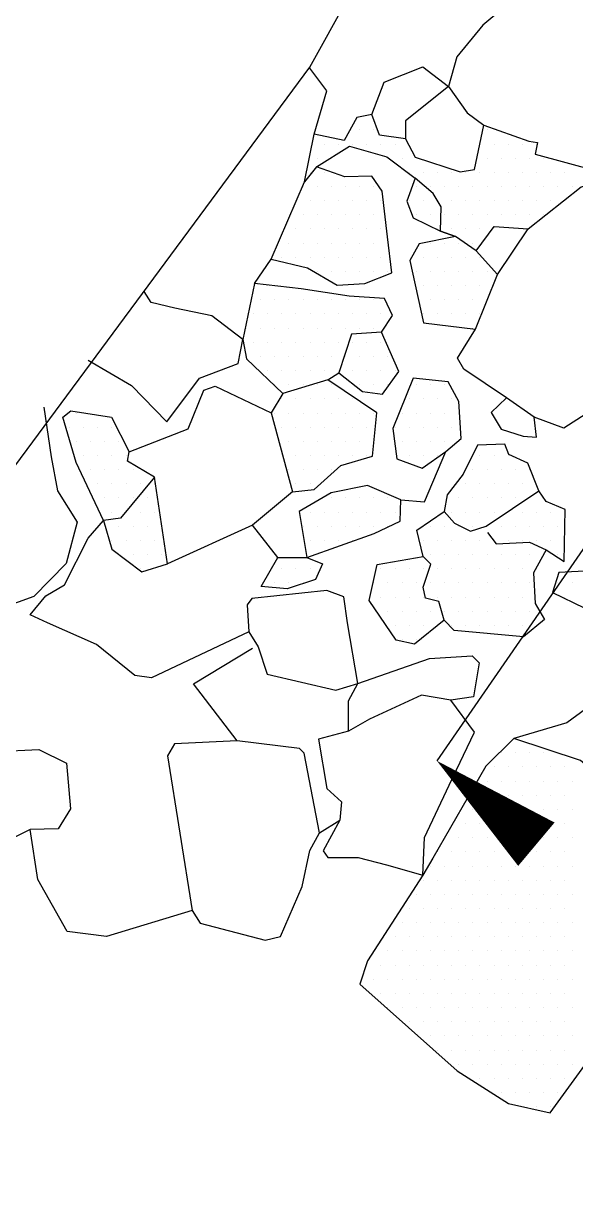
# Model space of a CAD drawing. Header units: metres. Extents: x -0.6 to 1.2, y -19.11 to -15.88.
# Drawn here: x 0.003 to 0.49, y -17.45 to -16.406 of the extents above; entities that cross this region are included whole.
import ezdxf

# ---------------------------------------------------------------- set-up
doc = ezdxf.new("R2010")
doc.units = ezdxf.units.M
doc.header["$LTSCALE"] = 25
doc.header["$MEASUREMENT"] = 0
doc.linetypes.add('STRICHPUNKTX2', pattern=[2, 1, -0.5, 0, -0.5])
doc.layers.get('0').update_dxf_attribs({"linetype": 'CONTINUOUS'})
for name, color, linetype in [('BEFUND', 1, 'CONTINUOUS'), ('GRABUNGSGRENZE', 3, 'STRICHPUNKTX2'), ('STEINE', 4, 'CONTINUOUS'), ('STEINESCHRAFF', 4, 'CONTINUOUS'), ('TPROFIL', 3, 'CONTINUOUS')]:
    doc.layers.add(name, color=color, linetype=linetype)

# ---------------------------------------------------------------- blocks, each defined once
blk = doc.blocks.new('TPFEIL')
at = {"layer": 'TPROFIL'}
blk.add_lwpolyline([(-6.97, -9.1, 5, 0, 0), (0, 0, 0, 0, 0)], format="xyseb", dxfattribs=at)
blk = doc.blocks.new('*X6')
at = {"color": 0}
for p, q in [((30.625, -1648.75), (30.625, -1648.75)), ((30, -1650), (30, -1650)), ((31.25, -1650), (31.25, -1650)), ((41.25, -1650), (41.25, -1650)), ((26.875, -1651.25), (26.875, -1651.25)), ((28.125, -1651.25), (28.125, -1651.25)), ((29.375, -1651.25), (29.375, -1651.25)), ((30.625, -1651.25), (30.625, -1651.25)), ((31.875, -1651.25), (31.875, -1651.25)), ((33.125, -1651.25), (33.125, -1651.25)), ((40.625, -1651.25), (40.625, -1651.25)), ((41.875, -1651.25), (41.875, -1651.25)), ((43.125, -1651.25), (43.125, -1651.25)), ((44.375, -1651.25), (44.375, -1651.25)), ((45.625, -1651.25), (45.625, -1651.25)), ((26.25, -1652.5), (26.25, -1652.5)), ((33.75, -1652.5), (33.75, -1652.5)), ((35, -1652.5), (35, -1652.5)), ((41.25, -1652.5), (41.25, -1652.5)), ((42.5, -1652.5), (42.5, -1652.5)), ((43.75, -1652.5), (43.75, -1652.5)), ((45, -1652.5), (45, -1652.5)), ((46.25, -1652.5), (46.25, -1652.5)), ((25.625, -1653.75), (25.625, -1653.75)), ((26.875, -1653.75), (26.875, -1653.75)), ((34.375, -1653.75), (34.375, -1653.75)), ((35.625, -1653.75), (35.625, -1653.75)), ((36.875, -1653.75), (36.875, -1653.75)), ((38.125, -1653.75), (38.125, -1653.75)), ((39.375, -1653.75), (39.375, -1653.75)), ((40.625, -1653.75), (40.625, -1653.75)), ((41.875, -1653.75), (41.875, -1653.75)), ((43.125, -1653.75), (43.125, -1653.75)), ((44.375, -1653.75), (44.375, -1653.75)), ((45.625, -1653.75), (45.625, -1653.75)), ((46.875, -1653.75), (46.875, -1653.75)), ((48.125, -1653.75), (48.125, -1653.75)), ((25, -1655), (25, -1655)), ((26.25, -1655), (26.25, -1655)), ((27.5, -1655), (27.5, -1655)), ((28.75, -1655), (28.75, -1655)), ((30, -1655), (30, -1655)), ((31.25, -1655), (31.25, -1655)), ((35, -1655), (35, -1655)), ((36.25, -1655), (36.25, -1655)), ((37.5, -1655), (37.5, -1655)), ((38.75, -1655), (38.75, -1655)), ((40, -1655), (40, -1655)), ((41.25, -1655), (41.25, -1655)), ((42.5, -1655), (42.5, -1655)), ((43.75, -1655), (43.75, -1655)), ((45, -1655), (45, -1655)), ((46.25, -1655), (46.25, -1655)), ((47.5, -1655), (47.5, -1655)), ((48.75, -1655), (48.75, -1655)), ((25.625, -1656.25), (25.625, -1656.25)), ((26.875, -1656.25), (26.875, -1656.25)), ((28.125, -1656.25), (28.125, -1656.25)), ((29.375, -1656.25), (29.375, -1656.25)), ((30.625, -1656.25), (30.625, -1656.25)), ((31.875, -1656.25), (31.875, -1656.25)), ((34.375, -1656.25), (34.375, -1656.25)), ((35.625, -1656.25), (35.625, -1656.25)), ((36.875, -1656.25), (36.875, -1656.25)), ((38.125, -1656.25), (38.125, -1656.25)), ((39.375, -1656.25), (39.375, -1656.25)), ((40.625, -1656.25), (40.625, -1656.25)), ((41.875, -1656.25), (41.875, -1656.25)), ((43.125, -1656.25), (43.125, -1656.25)), ((44.375, -1656.25), (44.375, -1656.25)), ((45.625, -1656.25), (45.625, -1656.25)), ((46.875, -1656.25), (46.875, -1656.25)), ((25, -1657.5), (25, -1657.5)), ((26.25, -1657.5), (26.25, -1657.5)), ((27.5, -1657.5), (27.5, -1657.5)), ((28.75, -1657.5), (28.75, -1657.5)), ((30, -1657.5), (30, -1657.5)), ((31.25, -1657.5), (31.25, -1657.5)), ((35, -1657.5), (35, -1657.5)), ((36.25, -1657.5), (36.25, -1657.5)), ((37.5, -1657.5), (37.5, -1657.5)), ((38.75, -1657.5), (38.75, -1657.5)), ((40, -1657.5), (40, -1657.5)), ((41.25, -1657.5), (41.25, -1657.5)), ((42.5, -1657.5), (42.5, -1657.5)), ((43.75, -1657.5), (43.75, -1657.5)), ((45, -1657.5), (45, -1657.5)), ((46.25, -1657.5), (46.25, -1657.5)), ((24.375, -1658.75), (24.375, -1658.75)), ((25.625, -1658.75), (25.625, -1658.75)), ((26.875, -1658.75), (26.875, -1658.75)), ((28.125, -1658.75), (28.125, -1658.75)), ((29.375, -1658.75), (29.375, -1658.75)), ((30.625, -1658.75), (30.625, -1658.75)), ((31.875, -1658.75), (31.875, -1658.75)), ((36.875, -1658.75), (36.875, -1658.75)), ((38.125, -1658.75), (38.125, -1658.75)), ((39.375, -1658.75), (39.375, -1658.75)), ((40.625, -1658.75), (40.625, -1658.75)), ((23.75, -1660), (23.75, -1660)), ((25, -1660), (25, -1660)), ((26.25, -1660), (26.25, -1660)), ((27.5, -1660), (27.5, -1660)), ((28.75, -1660), (28.75, -1660)), ((30, -1660), (30, -1660)), ((31.25, -1660), (31.25, -1660)), ((32.5, -1660), (32.5, -1660)), ((36.25, -1660), (36.25, -1660)), ((37.5, -1660), (37.5, -1660)), ((38.75, -1660), (38.75, -1660)), ((40, -1660), (40, -1660)), ((23.125, -1661.25), (23.125, -1661.25)), ((24.375, -1661.25), (24.375, -1661.25)), ((25.625, -1661.25), (25.625, -1661.25)), ((26.875, -1661.25), (26.875, -1661.25)), ((28.125, -1661.25), (28.125, -1661.25)), ((29.375, -1661.25), (29.375, -1661.25)), ((30.625, -1661.25), (30.625, -1661.25)), ((31.875, -1661.25), (31.875, -1661.25)), ((35.625, -1661.25), (35.625, -1661.25)), ((36.875, -1661.25), (36.875, -1661.25)), ((38.125, -1661.25), (38.125, -1661.25)), ((39.375, -1661.25), (39.375, -1661.25)), ((40.625, -1661.25), (40.625, -1661.25)), ((26.25, -1662.5), (26.25, -1662.5)), ((27.5, -1662.5), (27.5, -1662.5)), ((28.75, -1662.5), (28.75, -1662.5)), ((30, -1662.5), (30, -1662.5)), ((31.25, -1662.5), (31.25, -1662.5)), ((32.5, -1662.5), (32.5, -1662.5)), ((35, -1662.5), (35, -1662.5)), ((36.25, -1662.5), (36.25, -1662.5)), ((37.5, -1662.5), (37.5, -1662.5)), ((38.75, -1662.5), (38.75, -1662.5)), ((40, -1662.5), (40, -1662.5)), ((41.25, -1662.5), (41.25, -1662.5)), ((21.875, -1663.75), (21.875, -1663.75)), ((35.625, -1663.75), (35.625, -1663.75)), ((36.875, -1663.75), (36.875, -1663.75)), ((38.125, -1663.75), (38.125, -1663.75)), ((39.375, -1663.75), (39.375, -1663.75)), ((40.625, -1663.75), (40.625, -1663.75)), ((21.25, -1665), (21.25, -1665)), ((22.5, -1665), (22.5, -1665)), ((23.75, -1665), (23.75, -1665)), ((25, -1665), (25, -1665)), ((26.25, -1665), (26.25, -1665)), ((27.5, -1665), (27.5, -1665)), ((28.75, -1665), (28.75, -1665)), ((30, -1665), (30, -1665)), ((31.25, -1665), (31.25, -1665)), ((36.25, -1665), (36.25, -1665)), ((37.5, -1665), (37.5, -1665)), ((38.75, -1665), (38.75, -1665)), ((40, -1665), (40, -1665)), ((41.25, -1665), (41.25, -1665)), ((20.625, -1666.25), (20.625, -1666.25)), ((21.875, -1666.25), (21.875, -1666.25)), ((23.125, -1666.25), (23.125, -1666.25)), ((24.375, -1666.25), (24.375, -1666.25)), ((25.625, -1666.25), (25.625, -1666.25)), ((26.875, -1666.25), (26.875, -1666.25)), ((28.125, -1666.25), (28.125, -1666.25)), ((29.375, -1666.25), (29.375, -1666.25)), ((30.625, -1666.25), (30.625, -1666.25)), ((31.875, -1666.25), (31.875, -1666.25)), ((35.625, -1666.25), (35.625, -1666.25)), ((36.875, -1666.25), (36.875, -1666.25)), ((38.125, -1666.25), (38.125, -1666.25)), ((39.375, -1666.25), (39.375, -1666.25)), ((40.625, -1666.25), (40.625, -1666.25)), ((20, -1667.5), (20, -1667.5)), ((21.25, -1667.5), (21.25, -1667.5)), ((22.5, -1667.5), (22.5, -1667.5)), ((23.75, -1667.5), (23.75, -1667.5)), ((25, -1667.5), (25, -1667.5)), ((26.25, -1667.5), (26.25, -1667.5)), ((27.5, -1667.5), (27.5, -1667.5)), ((28.75, -1667.5), (28.75, -1667.5)), ((30, -1667.5), (30, -1667.5)), ((31.25, -1667.5), (31.25, -1667.5)), ((40, -1667.5), (40, -1667.5)), ((20.625, -1668.75), (20.625, -1668.75)), ((21.875, -1668.75), (21.875, -1668.75)), ((23.125, -1668.75), (23.125, -1668.75)), ((24.375, -1668.75), (24.375, -1668.75)), ((25.625, -1668.75), (25.625, -1668.75)), ((26.875, -1668.75), (26.875, -1668.75)), ((28.125, -1668.75), (28.125, -1668.75)), ((29.375, -1668.75), (29.375, -1668.75)), ((30.625, -1668.75), (30.625, -1668.75)), ((31.875, -1668.75), (31.875, -1668.75)), ((20, -1670), (20, -1670)), ((21.25, -1670), (21.25, -1670)), ((22.5, -1670), (22.5, -1670)), ((23.75, -1670), (23.75, -1670)), ((25, -1670), (25, -1670)), ((26.25, -1670), (26.25, -1670)), ((27.5, -1670), (27.5, -1670)), ((28.75, -1670), (28.75, -1670)), ((30, -1670), (30, -1670)), ((31.25, -1670), (31.25, -1670)), ((32.5, -1670), (32.5, -1670)), ((21.875, -1671.25), (21.875, -1671.25)), ((23.125, -1671.25), (23.125, -1671.25)), ((24.375, -1671.25), (24.375, -1671.25)), ((25.625, -1671.25), (25.625, -1671.25)), ((26.875, -1671.25), (26.875, -1671.25)), ((28.125, -1671.25), (28.125, -1671.25)), ((29.375, -1671.25), (29.375, -1671.25)), ((30.625, -1671.25), (30.625, -1671.25)), ((31.875, -1671.25), (31.875, -1671.25)), ((33.125, -1671.25), (33.125, -1671.25)), ((22.5, -1672.5), (22.5, -1672.5)), ((23.75, -1672.5), (23.75, -1672.5)), ((25, -1672.5), (25, -1672.5)), ((26.25, -1672.5), (26.25, -1672.5)), ((27.5, -1672.5), (27.5, -1672.5)), ((30, -1672.5), (30, -1672.5)), ((31.25, -1672.5), (31.25, -1672.5)), ((32.5, -1672.5), (32.5, -1672.5)), ((35, -1672.5), (35, -1672.5)), ((36.25, -1672.5), (36.25, -1672.5)), ((37.5, -1672.5), (37.5, -1672.5)), ((23.125, -1673.75), (23.125, -1673.75)), ((24.375, -1673.75), (24.375, -1673.75)), ((25.625, -1673.75), (25.625, -1673.75)), ((26.875, -1673.75), (26.875, -1673.75)), ((28.125, -1673.75), (28.125, -1673.75)), ((29.375, -1673.75), (29.375, -1673.75)), ((34.375, -1673.75), (34.375, -1673.75)), ((35.625, -1673.75), (35.625, -1673.75)), ((36.875, -1673.75), (36.875, -1673.75)), ((38.125, -1673.75), (38.125, -1673.75)), ((5, -1675), (5, -1675)), ((22.5, -1675), (22.5, -1675)), ((23.75, -1675), (23.75, -1675)), ((25, -1675), (25, -1675)), ((26.25, -1675), (26.25, -1675)), ((27.5, -1675), (27.5, -1675)), ((28.75, -1675), (28.75, -1675)), ((30, -1675), (30, -1675)), ((31.25, -1675), (31.25, -1675)), ((33.75, -1675), (33.75, -1675)), ((35, -1675), (35, -1675)), ((36.25, -1675), (36.25, -1675)), ((37.5, -1675), (37.5, -1675)), ((38.75, -1675), (38.75, -1675)), ((4.375, -1676.25), (4.375, -1676.25)), ((5.625, -1676.25), (5.625, -1676.25)), ((6.875, -1676.25), (6.875, -1676.25)), ((8.125, -1676.25), (8.125, -1676.25)), ((23.125, -1676.25), (23.125, -1676.25)), ((24.375, -1676.25), (24.375, -1676.25)), ((25.625, -1676.25), (25.625, -1676.25)), ((26.875, -1676.25), (26.875, -1676.25)), ((28.125, -1676.25), (28.125, -1676.25)), ((29.375, -1676.25), (29.375, -1676.25)), ((30.625, -1676.25), (30.625, -1676.25)), ((33.125, -1676.25), (33.125, -1676.25)), ((34.375, -1676.25), (34.375, -1676.25)), ((35.625, -1676.25), (35.625, -1676.25)), ((36.875, -1676.25), (36.875, -1676.25)), ((38.125, -1676.25), (38.125, -1676.25)), ((5, -1677.5), (5, -1677.5)), ((6.25, -1677.5), (6.25, -1677.5)), ((7.5, -1677.5), (7.5, -1677.5)), ((8.75, -1677.5), (8.75, -1677.5)), ((23.75, -1677.5), (23.75, -1677.5)), ((25, -1677.5), (25, -1677.5)), ((26.25, -1677.5), (26.25, -1677.5)), ((27.5, -1677.5), (27.5, -1677.5)), ((28.75, -1677.5), (28.75, -1677.5)), ((30, -1677.5), (30, -1677.5)), ((31.25, -1677.5), (31.25, -1677.5)), ((33.75, -1677.5), (33.75, -1677.5)), ((35, -1677.5), (35, -1677.5)), ((36.25, -1677.5), (36.25, -1677.5)), ((37.5, -1677.5), (37.5, -1677.5)), ((5.625, -1678.75), (5.625, -1678.75)), ((6.875, -1678.75), (6.875, -1678.75)), ((8.125, -1678.75), (8.125, -1678.75)), ((9.375, -1678.75), (9.375, -1678.75)), ((24.375, -1678.75), (24.375, -1678.75)), ((25.625, -1678.75), (25.625, -1678.75)), ((26.875, -1678.75), (26.875, -1678.75)), ((28.125, -1678.75), (28.125, -1678.75)), ((29.375, -1678.75), (29.375, -1678.75)), ((30.625, -1678.75), (30.625, -1678.75)), ((34.375, -1678.75), (34.375, -1678.75)), ((35.625, -1678.75), (35.625, -1678.75)), ((36.875, -1678.75), (36.875, -1678.75)), ((40.625, -1678.75), (40.625, -1678.75)), ((41.875, -1678.75), (41.875, -1678.75)), ((43.125, -1678.75), (43.125, -1678.75)), ((6.25, -1680), (6.25, -1680)), ((7.5, -1680), (7.5, -1680)), ((8.75, -1680), (8.75, -1680)), ((10, -1680), (10, -1680)), ((23.75, -1680), (23.75, -1680)), ((25, -1680), (25, -1680)), ((26.25, -1680), (26.25, -1680)), ((27.5, -1680), (27.5, -1680)), ((40, -1680), (40, -1680)), ((41.25, -1680), (41.25, -1680)), ((42.5, -1680), (42.5, -1680)), ((43.75, -1680), (43.75, -1680)), ((45, -1680), (45, -1680)), ((6.875, -1681.25), (6.875, -1681.25)), ((8.125, -1681.25), (8.125, -1681.25)), ((9.375, -1681.25), (9.375, -1681.25)), ((10.625, -1681.25), (10.625, -1681.25)), ((11.875, -1681.25), (11.875, -1681.25)), ((24.375, -1681.25), (24.375, -1681.25)), ((25.625, -1681.25), (25.625, -1681.25)), ((39.375, -1681.25), (39.375, -1681.25)), ((40.625, -1681.25), (40.625, -1681.25)), ((41.875, -1681.25), (41.875, -1681.25)), ((43.125, -1681.25), (43.125, -1681.25)), ((44.375, -1681.25), (44.375, -1681.25)), ((7.5, -1682.5), (7.5, -1682.5)), ((8.75, -1682.5), (8.75, -1682.5)), ((10, -1682.5), (10, -1682.5)), ((11.25, -1682.5), (11.25, -1682.5)), ((27.5, -1682.5), (27.5, -1682.5)), ((28.75, -1682.5), (28.75, -1682.5)), ((30, -1682.5), (30, -1682.5)), ((31.25, -1682.5), (31.25, -1682.5)), ((32.5, -1682.5), (32.5, -1682.5)), ((38.75, -1682.5), (38.75, -1682.5)), ((40, -1682.5), (40, -1682.5)), ((41.25, -1682.5), (41.25, -1682.5)), ((42.5, -1682.5), (42.5, -1682.5)), ((43.75, -1682.5), (43.75, -1682.5)), ((45, -1682.5), (45, -1682.5)), ((46.25, -1682.5), (46.25, -1682.5)), ((8.125, -1683.75), (8.125, -1683.75)), ((9.375, -1683.75), (9.375, -1683.75)), ((10.625, -1683.75), (10.625, -1683.75)), ((11.875, -1683.75), (11.875, -1683.75)), ((25.625, -1683.75), (25.625, -1683.75)), ((26.875, -1683.75), (26.875, -1683.75)), ((28.125, -1683.75), (28.125, -1683.75)), ((29.375, -1683.75), (29.375, -1683.75)), ((30.625, -1683.75), (30.625, -1683.75)), ((31.875, -1683.75), (31.875, -1683.75)), ((33.125, -1683.75), (33.125, -1683.75)), ((38.125, -1683.75), (38.125, -1683.75)), ((39.375, -1683.75), (39.375, -1683.75)), ((40.625, -1683.75), (40.625, -1683.75)), ((41.875, -1683.75), (41.875, -1683.75)), ((43.125, -1683.75), (43.125, -1683.75)), ((44.375, -1683.75), (44.375, -1683.75)), ((45.625, -1683.75), (45.625, -1683.75)), ((46.875, -1683.75), (46.875, -1683.75)), ((48.125, -1683.75), (48.125, -1683.75)), ((8.75, -1685), (8.75, -1685)), ((10, -1685), (10, -1685)), ((11.25, -1685), (11.25, -1685)), ((12.5, -1685), (12.5, -1685)), ((25, -1685), (25, -1685)), ((26.25, -1685), (26.25, -1685)), ((27.5, -1685), (27.5, -1685)), ((28.75, -1685), (28.75, -1685)), ((30, -1685), (30, -1685)), ((31.25, -1685), (31.25, -1685)), ((32.5, -1685), (32.5, -1685)), ((36.25, -1685), (36.25, -1685)), ((37.5, -1685), (37.5, -1685)), ((38.75, -1685), (38.75, -1685)), ((40, -1685), (40, -1685)), ((41.25, -1685), (41.25, -1685)), ((42.5, -1685), (42.5, -1685)), ((43.75, -1685), (43.75, -1685)), ((45, -1685), (45, -1685)), ((46.25, -1685), (46.25, -1685)), ((47.5, -1685), (47.5, -1685)), ((8.125, -1686.25), (8.125, -1686.25)), ((9.375, -1686.25), (9.375, -1686.25)), ((10.625, -1686.25), (10.625, -1686.25)), ((11.875, -1686.25), (11.875, -1686.25)), ((25.625, -1686.25), (25.625, -1686.25)), ((26.875, -1686.25), (26.875, -1686.25)), ((28.125, -1686.25), (28.125, -1686.25)), ((29.375, -1686.25), (29.375, -1686.25)), ((35.625, -1686.25), (35.625, -1686.25)), ((36.875, -1686.25), (36.875, -1686.25)), ((38.125, -1686.25), (38.125, -1686.25)), ((39.375, -1686.25), (39.375, -1686.25)), ((40.625, -1686.25), (40.625, -1686.25)), ((41.875, -1686.25), (41.875, -1686.25)), ((43.125, -1686.25), (43.125, -1686.25)), ((44.375, -1686.25), (44.375, -1686.25)), ((45.625, -1686.25), (45.625, -1686.25)), ((46.875, -1686.25), (46.875, -1686.25)), ((8.75, -1687.5), (8.75, -1687.5)), ((10, -1687.5), (10, -1687.5)), ((11.25, -1687.5), (11.25, -1687.5)), ((12.5, -1687.5), (12.5, -1687.5)), ((36.25, -1687.5), (36.25, -1687.5)), ((37.5, -1687.5), (37.5, -1687.5)), ((38.75, -1687.5), (38.75, -1687.5)), ((40, -1687.5), (40, -1687.5)), ((41.25, -1687.5), (41.25, -1687.5)), ((42.5, -1687.5), (42.5, -1687.5)), ((43.75, -1687.5), (43.75, -1687.5)), ((45, -1687.5), (45, -1687.5)), ((47.5, -1687.5), (47.5, -1687.5)), ((10.625, -1688.75), (10.625, -1688.75)), ((23.125, -1688.75), (23.125, -1688.75)), ((24.375, -1688.75), (24.375, -1688.75)), ((25.625, -1688.75), (25.625, -1688.75)), ((31.875, -1688.75), (31.875, -1688.75)), ((33.125, -1688.75), (33.125, -1688.75)), ((34.375, -1688.75), (34.375, -1688.75)), ((35.625, -1688.75), (35.625, -1688.75)), ((36.875, -1688.75), (36.875, -1688.75)), ((38.125, -1688.75), (38.125, -1688.75)), ((39.375, -1688.75), (39.375, -1688.75)), ((40.625, -1688.75), (40.625, -1688.75)), ((41.875, -1688.75), (41.875, -1688.75)), ((43.125, -1688.75), (43.125, -1688.75)), ((44.375, -1688.75), (44.375, -1688.75)), ((22.5, -1690), (22.5, -1690)), ((23.75, -1690), (23.75, -1690)), ((25, -1690), (25, -1690)), ((31.25, -1690), (31.25, -1690)), ((32.5, -1690), (32.5, -1690)), ((33.75, -1690), (33.75, -1690)), ((35, -1690), (35, -1690)), ((36.25, -1690), (36.25, -1690)), ((37.5, -1690), (37.5, -1690)), ((38.75, -1690), (38.75, -1690)), ((40, -1690), (40, -1690)), ((41.25, -1690), (41.25, -1690)), ((42.5, -1690), (42.5, -1690)), ((43.75, -1690), (43.75, -1690)), ((45, -1690), (45, -1690)), ((47.5, -1690), (47.5, -1690)), ((48.75, -1690), (48.75, -1690)), ((31.875, -1691.25), (31.875, -1691.25)), ((33.125, -1691.25), (33.125, -1691.25)), ((34.375, -1691.25), (34.375, -1691.25)), ((35.625, -1691.25), (35.625, -1691.25)), ((36.875, -1691.25), (36.875, -1691.25)), ((38.125, -1691.25), (38.125, -1691.25)), ((39.375, -1691.25), (39.375, -1691.25)), ((40.625, -1691.25), (40.625, -1691.25)), ((41.875, -1691.25), (41.875, -1691.25)), ((43.125, -1691.25), (43.125, -1691.25)), ((44.375, -1691.25), (44.375, -1691.25)), ((48.125, -1691.25), (48.125, -1691.25)), ((32.5, -1692.5), (32.5, -1692.5)), ((33.75, -1692.5), (33.75, -1692.5)), ((35, -1692.5), (35, -1692.5)), ((36.25, -1692.5), (36.25, -1692.5)), ((37.5, -1692.5), (37.5, -1692.5)), ((38.75, -1692.5), (38.75, -1692.5)), ((40, -1692.5), (40, -1692.5)), ((41.25, -1692.5), (41.25, -1692.5)), ((42.5, -1692.5), (42.5, -1692.5)), ((43.75, -1692.5), (43.75, -1692.5)), ((45, -1692.5), (45, -1692.5)), ((33.125, -1693.75), (33.125, -1693.75)), ((34.375, -1693.75), (34.375, -1693.75)), ((35.625, -1693.75), (35.625, -1693.75)), ((36.875, -1693.75), (36.875, -1693.75)), ((38.125, -1693.75), (38.125, -1693.75)), ((39.375, -1693.75), (39.375, -1693.75)), ((40.625, -1693.75), (40.625, -1693.75)), ((41.875, -1693.75), (41.875, -1693.75)), ((43.125, -1693.75), (43.125, -1693.75)), ((44.375, -1693.75), (44.375, -1693.75)), ((45.625, -1693.75), (45.625, -1693.75)), ((33.75, -1695), (33.75, -1695)), ((35, -1695), (35, -1695)), ((42.5, -1705), (42.5, -1705)), ((43.75, -1705), (43.75, -1705)), ((45, -1705), (45, -1705)), ((46.25, -1705), (46.25, -1705)), ((41.875, -1706.25), (41.875, -1706.25)), ((43.125, -1706.25), (43.125, -1706.25)), ((44.375, -1706.25), (44.375, -1706.25)), ((45.625, -1706.25), (45.625, -1706.25)), ((46.875, -1706.25), (46.875, -1706.25)), ((48.125, -1706.25), (48.125, -1706.25)), ((41.25, -1707.5), (41.25, -1707.5)), ((42.5, -1707.5), (42.5, -1707.5)), ((43.75, -1707.5), (43.75, -1707.5)), ((45, -1707.5), (45, -1707.5)), ((46.25, -1707.5), (46.25, -1707.5)), ((47.5, -1707.5), (47.5, -1707.5)), ((48.75, -1707.5), (48.75, -1707.5)), ((40.625, -1708.75), (40.625, -1708.75)), ((41.875, -1708.75), (41.875, -1708.75)), ((43.125, -1708.75), (43.125, -1708.75)), ((44.375, -1708.75), (44.375, -1708.75)), ((45.625, -1708.75), (45.625, -1708.75)), ((46.875, -1708.75), (46.875, -1708.75)), ((48.125, -1708.75), (48.125, -1708.75)), ((40, -1710), (40, -1710)), ((41.25, -1710), (41.25, -1710)), ((42.5, -1710), (42.5, -1710)), ((43.75, -1710), (43.75, -1710)), ((45, -1710), (45, -1710)), ((46.25, -1710), (46.25, -1710)), ((47.5, -1710), (47.5, -1710)), ((48.75, -1710), (48.75, -1710)), ((39.375, -1711.25), (39.375, -1711.25)), ((40.625, -1711.25), (40.625, -1711.25)), ((41.875, -1711.25), (41.875, -1711.25)), ((43.125, -1711.25), (43.125, -1711.25)), ((44.375, -1711.25), (44.375, -1711.25)), ((45.625, -1711.25), (45.625, -1711.25)), ((46.875, -1711.25), (46.875, -1711.25)), ((48.125, -1711.25), (48.125, -1711.25)), ((38.75, -1712.5), (38.75, -1712.5)), ((40, -1712.5), (40, -1712.5)), ((41.25, -1712.5), (41.25, -1712.5)), ((42.5, -1712.5), (42.5, -1712.5)), ((43.75, -1712.5), (43.75, -1712.5)), ((45, -1712.5), (45, -1712.5)), ((46.25, -1712.5), (46.25, -1712.5)), ((47.5, -1712.5), (47.5, -1712.5)), ((48.75, -1712.5), (48.75, -1712.5)), ((36.875, -1713.75), (36.875, -1713.75)), ((38.125, -1713.75), (38.125, -1713.75)), ((39.375, -1713.75), (39.375, -1713.75)), ((40.625, -1713.75), (40.625, -1713.75)), ((41.875, -1713.75), (41.875, -1713.75)), ((43.125, -1713.75), (43.125, -1713.75)), ((44.375, -1713.75), (44.375, -1713.75)), ((45.625, -1713.75), (45.625, -1713.75)), ((46.875, -1713.75), (46.875, -1713.75)), ((48.125, -1713.75), (48.125, -1713.75)), ((36.25, -1715), (36.25, -1715)), ((37.5, -1715), (37.5, -1715)), ((38.75, -1715), (38.75, -1715)), ((40, -1715), (40, -1715)), ((41.25, -1715), (41.25, -1715)), ((42.5, -1715), (42.5, -1715)), ((43.75, -1715), (43.75, -1715)), ((45, -1715), (45, -1715)), ((46.25, -1715), (46.25, -1715)), ((47.5, -1715), (47.5, -1715)), ((48.75, -1715), (48.75, -1715)), ((35.625, -1716.25), (35.625, -1716.25)), ((36.875, -1716.25), (36.875, -1716.25)), ((38.125, -1716.25), (38.125, -1716.25)), ((39.375, -1716.25), (39.375, -1716.25)), ((40.625, -1716.25), (40.625, -1716.25)), ((41.875, -1716.25), (41.875, -1716.25)), ((43.125, -1716.25), (43.125, -1716.25)), ((44.375, -1716.25), (44.375, -1716.25)), ((45.625, -1716.25), (45.625, -1716.25)), ((46.875, -1716.25), (46.875, -1716.25)), ((48.125, -1716.25), (48.125, -1716.25)), ((35, -1717.5), (35, -1717.5)), ((36.25, -1717.5), (36.25, -1717.5)), ((37.5, -1717.5), (37.5, -1717.5)), ((38.75, -1717.5), (38.75, -1717.5)), ((40, -1717.5), (40, -1717.5)), ((41.25, -1717.5), (41.25, -1717.5)), ((42.5, -1717.5), (42.5, -1717.5)), ((43.75, -1717.5), (43.75, -1717.5)), ((45, -1717.5), (45, -1717.5)), ((46.25, -1717.5), (46.25, -1717.5)), ((47.5, -1717.5), (47.5, -1717.5)), ((48.75, -1717.5), (48.75, -1717.5)), ((34.375, -1718.75), (34.375, -1718.75)), ((35.625, -1718.75), (35.625, -1718.75)), ((36.875, -1718.75), (36.875, -1718.75)), ((38.125, -1718.75), (38.125, -1718.75)), ((39.375, -1718.75), (39.375, -1718.75)), ((40.625, -1718.75), (40.625, -1718.75)), ((41.875, -1718.75), (41.875, -1718.75)), ((43.125, -1718.75), (43.125, -1718.75)), ((44.375, -1718.75), (44.375, -1718.75)), ((45.625, -1718.75), (45.625, -1718.75)), ((46.875, -1718.75), (46.875, -1718.75)), ((48.125, -1718.75), (48.125, -1718.75)), ((33.75, -1720), (33.75, -1720)), ((35, -1720), (35, -1720)), ((36.25, -1720), (36.25, -1720)), ((37.5, -1720), (37.5, -1720)), ((38.75, -1720), (38.75, -1720)), ((40, -1720), (40, -1720)), ((41.25, -1720), (41.25, -1720)), ((42.5, -1720), (42.5, -1720)), ((43.75, -1720), (43.75, -1720)), ((45, -1720), (45, -1720)), ((46.25, -1720), (46.25, -1720)), ((47.5, -1720), (47.5, -1720)), ((48.75, -1720), (48.75, -1720)), ((33.125, -1721.25), (33.125, -1721.25)), ((34.375, -1721.25), (34.375, -1721.25)), ((35.625, -1721.25), (35.625, -1721.25)), ((36.875, -1721.25), (36.875, -1721.25)), ((38.125, -1721.25), (38.125, -1721.25)), ((39.375, -1721.25), (39.375, -1721.25)), ((40.625, -1721.25), (40.625, -1721.25)), ((41.875, -1721.25), (41.875, -1721.25)), ((43.125, -1721.25), (43.125, -1721.25)), ((44.375, -1721.25), (44.375, -1721.25)), ((45.625, -1721.25), (45.625, -1721.25)), ((46.875, -1721.25), (46.875, -1721.25)), ((48.125, -1721.25), (48.125, -1721.25)), ((32.5, -1722.5), (32.5, -1722.5)), ((33.75, -1722.5), (33.75, -1722.5)), ((35, -1722.5), (35, -1722.5)), ((36.25, -1722.5), (36.25, -1722.5)), ((37.5, -1722.5), (37.5, -1722.5)), ((38.75, -1722.5), (38.75, -1722.5)), ((40, -1722.5), (40, -1722.5)), ((41.25, -1722.5), (41.25, -1722.5)), ((42.5, -1722.5), (42.5, -1722.5)), ((43.75, -1722.5), (43.75, -1722.5)), ((45, -1722.5), (45, -1722.5)), ((46.25, -1722.5), (46.25, -1722.5)), ((47.5, -1722.5), (47.5, -1722.5)), ((48.75, -1722.5), (48.75, -1722.5)), ((30.625, -1723.75), (30.625, -1723.75)), ((31.875, -1723.75), (31.875, -1723.75)), ((33.125, -1723.75), (33.125, -1723.75)), ((34.375, -1723.75), (34.375, -1723.75)), ((35.625, -1723.75), (35.625, -1723.75)), ((36.875, -1723.75), (36.875, -1723.75)), ((38.125, -1723.75), (38.125, -1723.75)), ((39.375, -1723.75), (39.375, -1723.75)), ((40.625, -1723.75), (40.625, -1723.75)), ((41.875, -1723.75), (41.875, -1723.75)), ((43.125, -1723.75), (43.125, -1723.75)), ((44.375, -1723.75), (44.375, -1723.75)), ((45.625, -1723.75), (45.625, -1723.75)), ((46.875, -1723.75), (46.875, -1723.75)), ((48.125, -1723.75), (48.125, -1723.75)), ((31.25, -1725), (31.25, -1725)), ((32.5, -1725), (32.5, -1725)), ((33.75, -1725), (33.75, -1725)), ((35, -1725), (35, -1725)), ((36.25, -1725), (36.25, -1725)), ((37.5, -1725), (37.5, -1725)), ((38.75, -1725), (38.75, -1725)), ((40, -1725), (40, -1725)), ((41.25, -1725), (41.25, -1725)), ((42.5, -1725), (42.5, -1725)), ((43.75, -1725), (43.75, -1725)), ((45, -1725), (45, -1725)), ((46.25, -1725), (46.25, -1725)), ((47.5, -1725), (47.5, -1725)), ((48.75, -1725), (48.75, -1725)), ((31.875, -1726.25), (31.875, -1726.25)), ((33.125, -1726.25), (33.125, -1726.25)), ((34.375, -1726.25), (34.375, -1726.25)), ((35.625, -1726.25), (35.625, -1726.25)), ((36.875, -1726.25), (36.875, -1726.25)), ((38.125, -1726.25), (38.125, -1726.25)), ((39.375, -1726.25), (39.375, -1726.25)), ((40.625, -1726.25), (40.625, -1726.25)), ((41.875, -1726.25), (41.875, -1726.25)), ((43.125, -1726.25), (43.125, -1726.25)), ((44.375, -1726.25), (44.375, -1726.25)), ((45.625, -1726.25), (45.625, -1726.25)), ((46.875, -1726.25), (46.875, -1726.25)), ((48.125, -1726.25), (48.125, -1726.25)), ((32.5, -1727.5), (32.5, -1727.5)), ((33.75, -1727.5), (33.75, -1727.5)), ((35, -1727.5), (35, -1727.5)), ((36.25, -1727.5), (36.25, -1727.5)), ((37.5, -1727.5), (37.5, -1727.5)), ((38.75, -1727.5), (38.75, -1727.5)), ((40, -1727.5), (40, -1727.5)), ((41.25, -1727.5), (41.25, -1727.5)), ((42.5, -1727.5), (42.5, -1727.5)), ((43.75, -1727.5), (43.75, -1727.5)), ((45, -1727.5), (45, -1727.5)), ((46.25, -1727.5), (46.25, -1727.5)), ((47.5, -1727.5), (47.5, -1727.5)), ((48.75, -1727.5), (48.75, -1727.5)), ((34.375, -1728.75), (34.375, -1728.75)), ((35.625, -1728.75), (35.625, -1728.75)), ((36.875, -1728.75), (36.875, -1728.75)), ((38.125, -1728.75), (38.125, -1728.75)), ((39.375, -1728.75), (39.375, -1728.75)), ((40.625, -1728.75), (40.625, -1728.75)), ((41.875, -1728.75), (41.875, -1728.75)), ((43.125, -1728.75), (43.125, -1728.75)), ((44.375, -1728.75), (44.375, -1728.75)), ((45.625, -1728.75), (45.625, -1728.75)), ((46.875, -1728.75), (46.875, -1728.75)), ((48.125, -1728.75), (48.125, -1728.75)), ((36.25, -1730), (36.25, -1730)), ((37.5, -1730), (37.5, -1730)), ((38.75, -1730), (38.75, -1730)), ((40, -1730), (40, -1730)), ((41.25, -1730), (41.25, -1730)), ((42.5, -1730), (42.5, -1730)), ((43.75, -1730), (43.75, -1730)), ((45, -1730), (45, -1730)), ((46.25, -1730), (46.25, -1730)), ((47.5, -1730), (47.5, -1730)), ((48.75, -1730), (48.75, -1730)), ((36.875, -1731.25), (36.875, -1731.25)), ((38.125, -1731.25), (38.125, -1731.25)), ((39.375, -1731.25), (39.375, -1731.25)), ((40.625, -1731.25), (40.625, -1731.25)), ((41.875, -1731.25), (41.875, -1731.25)), ((43.125, -1731.25), (43.125, -1731.25)), ((44.375, -1731.25), (44.375, -1731.25)), ((45.625, -1731.25), (45.625, -1731.25)), ((46.875, -1731.25), (46.875, -1731.25)), ((48.125, -1731.25), (48.125, -1731.25)), ((38.75, -1732.5), (38.75, -1732.5)), ((40, -1732.5), (40, -1732.5)), ((41.25, -1732.5), (41.25, -1732.5)), ((42.5, -1732.5), (42.5, -1732.5)), ((43.75, -1732.5), (43.75, -1732.5)), ((45, -1732.5), (45, -1732.5)), ((46.25, -1732.5), (46.25, -1732.5)), ((47.5, -1732.5), (47.5, -1732.5)), ((48.75, -1732.5), (48.75, -1732.5)), ((40.625, -1733.75), (40.625, -1733.75)), ((41.875, -1733.75), (41.875, -1733.75)), ((43.125, -1733.75), (43.125, -1733.75)), ((44.375, -1733.75), (44.375, -1733.75)), ((45.625, -1733.75), (45.625, -1733.75)), ((46.875, -1733.75), (46.875, -1733.75)), ((48.125, -1733.75), (48.125, -1733.75)), ((42.5, -1735), (42.5, -1735)), ((43.75, -1735), (43.75, -1735)), ((45, -1735), (45, -1735)), ((46.25, -1735), (46.25, -1735)), ((47.5, -1735), (47.5, -1735)), ((44.375, -1736.25), (44.375, -1736.25)), ((45.625, -1736.25), (45.625, -1736.25)), ((46.875, -1736.25), (46.875, -1736.25))]:
    blk.add_line(p, q, dxfattribs=at)

msp = doc.modelspace()

# ---------------------------------------------------------------- linework, layer by layer
at = {"layer": 'BEFUND'}
for points in [[(1.1208, -17.2316), (1.0131, -17.2456), (0.9725, -17.2456), (0.901, -17.2376), (0.821, -17.2045), (0.7804, -17.1665), (0.7463, -17.1575), (0.7154, -17.1205), (0.6663, -17.0935), (0.6236, -17.0585), (0.5596, -17.0015), (0.5158, -16.9995), (0.4828, -17.0235), (0.436, -17.0373)], [(0.152, -17.1893), (0.0765, -17.2121), (0.0419, -17.2077), (0.0159, -17.162), (0.009, -17.1178)]]:
    msp.add_lwpolyline(points, dxfattribs=at)
at = {"layer": 'GRABUNGSGRENZE', "flags": 128}
msp.add_lwpolyline([(1.1786, -18.0011), (0.9053, -18.6152), (-0.5033, -17.728), (-0.6035, -17.6061), (0.2559, -16.4446), (0.5735, -15.8754), (1.0832, -16.1028)], dxfattribs=at)
at = {"layer": 'STEINE'}
for points in [[(0.4868, -16.3323), (0.4664, -16.3501), (0.4633, -16.3618), (0.4088, -16.4076), (0.3858, -16.4356), (0.3786, -16.4616), (0.3949, -16.485), (0.4097, -16.4957), (0.4494, -16.5101), (0.457, -16.5111), (0.455, -16.5213), (0.509, -16.5361), (0.537, -16.5239), (0.5625, -16.5143), (0.5742, -16.5235), (0.5997, -16.5316), (0.6155, -16.525), (0.6277, -16.4935), (0.6263, -16.4517), (0.6242, -16.4359), (0.6339, -16.4288)], [(0.2072, -16.6356), (0.222, -16.6142), (0.2512, -16.546), (0.2599, -16.5037), (0.2711, -16.4655), (0.2559, -16.4456)], [(0.3404, -16.5079), (0.3175, -16.5048), (0.3109, -16.4864), (0.3216, -16.4579), (0.3557, -16.4442), (0.3786, -16.4616)], [(0.3786, -16.4616), (0.3404, -16.4921), (0.3404, -16.5079), (0.349, -16.5242), (0.3887, -16.537), (0.4015, -16.535), (0.4097, -16.4957)], [(0.3109, -16.4864), (0.2976, -16.489), (0.2864, -16.5093), (0.2599, -16.5037)], [(0.2619, -16.5327), (0.291, -16.5144), (0.3241, -16.5237), (0.349, -16.5425), (0.3418, -16.5629), (0.3474, -16.5777), (0.3714, -16.5894), (0.3846, -16.594), (0.3525, -16.6006), (0.3443, -16.6154), (0.3565, -16.6704), (0.4023, -16.6761)], [(0.222, -16.6142), (0.2541, -16.6219), (0.2801, -16.6372), (0.3046, -16.6357), (0.3285, -16.6261), (0.3245, -16.5945), (0.3199, -16.5542), (0.3108, -16.541), (0.2868, -16.5414), (0.2619, -16.5327), (0.2512, -16.546)], [(0.4217, -16.6277), (0.4029, -16.6068), (0.3846, -16.594), (0.3714, -16.5894), (0.3719, -16.568), (0.3648, -16.5563), (0.349, -16.5425)], [(0.4488, -16.5875), (0.4957, -16.5504), (0.5064, -16.5473), (0.511, -16.555), (0.5421, -16.5581), (0.5527, -16.5932), (0.5491, -16.6034), (0.5593, -16.6095), (0.5588, -16.632), (0.5353, -16.6574), (0.5388, -16.6844), (0.5307, -16.716), (0.5128, -16.7231), (0.5, -16.7506), (0.4802, -16.7633), (0.4542, -16.7536), (0.4298, -16.7367), (0.3921, -16.7112), (0.3865, -16.7015), (0.4023, -16.6761), (0.4217, -16.6277), (0.4488, -16.5875)], [(0.4029, -16.6068), (0.4187, -16.5854), (0.4488, -16.5875)], [(0.0604, -16.7032), (0.0986, -16.7256), (0.1297, -16.7578), (0.1587, -16.7191), (0.1929, -16.7064), (0.197, -16.685), (0.1695, -16.6641), (0.1369, -16.6574), (0.116, -16.6523), (0.1099, -16.6426)], [(0.3193, -16.6785), (0.329, -16.6638), (0.3219, -16.649), (0.2908, -16.6469), (0.2485, -16.6402), (0.2072, -16.6356), (0.197, -16.685), (0.2, -16.7023), (0.2321, -16.7329)], [(0.2815, -16.7146), (0.3024, -16.731), (0.3202, -16.7335), (0.3345, -16.7132), (0.3193, -16.6785), (0.2928, -16.6805), (0.2815, -16.7146)], [(0.2718, -16.7207), (0.2815, -16.7146)], [(0.1305, -16.8831), (0.1189, -16.8067), (0.095, -16.7924), (0.0965, -16.7842), (0.1485, -16.7639), (0.1623, -16.7298), (0.1725, -16.7262), (0.2219, -16.7497)], [(0.2321, -16.7329), (0.2219, -16.7497), (0.2406, -16.8195), (0.26, -16.8175), (0.2835, -16.7962), (0.3115, -16.788), (0.3151, -16.7498), (0.2718, -16.7207), (0.2321, -16.7329)], [(0.3472, -16.7193), (0.3294, -16.7636), (0.3329, -16.7906), (0.3553, -16.7988), (0.3762, -16.7841), (0.3895, -16.7724), (0.3875, -16.7397), (0.3783, -16.7224), (0.3472, -16.7193)], [(0.4298, -16.7367), (0.416, -16.7495), (0.4251, -16.7642), (0.4445, -16.7704), (0.4562, -16.7714), (0.4542, -16.7536)], [(0.0212, -16.7449), (0.0277, -16.7887), (0.0333, -16.8188), (0.0506, -16.8463), (0.0409, -16.883), (0.0123, -16.912), (-0.0326, -16.9282), (-0.0723, -16.9175), (-0.087, -16.89)], [(0.1189, -16.8067), (0.0888, -16.8428), (0.074, -16.8448), (0.0496, -16.7938), (0.038, -16.7536), (0.0451, -16.748), (0.0808, -16.7536), (0.0965, -16.7842)], [(0.3746, -16.837), (0.3838, -16.8472), (0.398, -16.8544), (0.4118, -16.8498), (0.4582, -16.8188), (0.4485, -16.7943), (0.4317, -16.7867), (0.4282, -16.7775), (0.4042, -16.7785), (0.3915, -16.8039), (0.3772, -16.8223), (0.3746, -16.837)], [(0.3364, -16.8268), (0.3573, -16.8284), (0.3762, -16.7841)], [(0.2406, -16.8195), (0.2055, -16.8491), (0.1305, -16.8831)], [(0.2467, -16.8369), (0.2533, -16.8776), (0.3129, -16.8563), (0.3359, -16.8456), (0.3364, -16.8268), (0.3069, -16.814), (0.2748, -16.8206), (0.2467, -16.8369)], [(0.4128, -16.8554), (0.4204, -16.8656), (0.45, -16.8641), (0.4647, -16.8708), (0.4805, -16.881), (0.4816, -16.8351), (0.4648, -16.828), (0.4582, -16.8188)], [(0.4647, -16.8708), (0.4535, -16.8911), (0.455, -16.9181), (0.4631, -16.9324), (0.4448, -16.9477), (0.3836, -16.942), (0.3745, -16.9328), (0.3699, -16.9165), (0.3582, -16.9134), (0.3562, -16.9038), (0.3628, -16.8834), (0.3562, -16.8767), (0.3506, -16.8533), (0.3746, -16.837)], [(0.2023, -16.9433), (0.1161, -16.9839), (0.1014, -16.9819), (0.0678, -16.9543), (0.0245, -16.9354), (0.0092, -16.9283), (0.023, -16.9115), (0.0393, -16.9018), (0.0602, -16.8606), (0.074, -16.8448)], [(0.074, -16.8448), (0.0811, -16.8703), (0.1076, -16.8902), (0.1305, -16.8831)], [(0.2278, -16.8776), (0.2055, -16.8491)], [(0.213, -16.9031), (0.2278, -16.8776), (0.2533, -16.8776), (0.2671, -16.8833), (0.2609, -16.897), (0.236, -16.9051), (0.213, -16.9031)], [(0.3745, -16.9328), (0.3485, -16.9542), (0.3322, -16.9506), (0.3083, -16.9154), (0.3155, -16.8838), (0.3562, -16.8767)], [(0.4759, -16.8907), (0.4703, -16.9085), (0.5263, -16.9355), (0.5467, -16.9167), (0.5381, -16.8877), (0.4759, -16.8907)], [(0.2104, -16.9566), (0.2185, -16.9805), (0.2791, -16.9948), (0.2985, -16.9888), (0.2894, -16.9353), (0.2859, -16.9123), (0.2711, -16.9067), (0.2049, -16.9138), (0.2008, -16.9194), (0.2023, -16.9433), (0.2104, -16.9566)], [(0.192, -17.0396), (0.1533, -16.9891), (0.2053, -16.9576)], [(0.2903, -17.031), (0.2903, -17.004), (0.2985, -16.9888), (0.3617, -16.9669), (0.3994, -16.9644), (0.4055, -16.9706), (0.4004, -17.0006), (0.3805, -17.0036)], [(0.2638, -17.0381), (0.2709, -17.0814), (0.2841, -17.0932), (0.2826, -17.1095), (0.2678, -17.1365), (0.2718, -17.1426), (0.2988, -17.1426), (0.3238, -17.1488), (0.3559, -17.158), (0.3574, -17.1249), (0.3789, -17.0785), (0.4014, -17.0317), (0.3805, -17.0036), (0.3545, -16.999), (0.3087, -17.0204), (0.2903, -17.031), (0.2638, -17.0381)], [(0.247, -17.0463), (0.192, -17.0396), (0.1364, -17.0421), (0.1303, -17.0527), (0.152, -17.1893), (0.1592, -17.2005), (0.2167, -17.2154), (0.23, -17.2123), (0.2494, -17.168), (0.256, -17.1364), (0.2647, -17.1207), (0.2511, -17.0503), (0.247, -17.0463)], [(0.3862, -17.3307), (0.4315, -17.3598), (0.4682, -17.368), (0.5437, -17.2642), (0.5677, -17.2209), (0.6192, -17.1685), (0.6152, -17.1323), (0.5933, -17.117), (0.574, -17.1231), (0.4951, -17.0568), (0.436, -17.0373), (0.4115, -17.0618), (0.3645, -17.1432), (0.3559, -17.158), (0.3069, -17.2338), (0.3002, -17.2542), (0.3862, -17.3307)], [(-0.0816, -17.0688), (-0.0562, -17.0683), (-0.0317, -17.0546), (-0.021, -17.049), (0.0167, -17.047), (0.0411, -17.0593), (0.0447, -17.0995), (0.0339, -17.1173), (0.009, -17.1178), (-0.0043, -17.1244), (-0.0608, -17.1096), (-0.0735, -17.1029), (-0.0837, -17.0861), (-0.0816, -17.0688)], [(0.2647, -17.1207), (0.2826, -17.1095)]]:
    msp.add_lwpolyline(points, dxfattribs=at)
at = {"layer": 'TPROFIL'}
msp.add_lwpolyline([(1.023, -16.1088), (0.3682, -17.0571)], dxfattribs=at)

# ---------------------------------------------------------------- block references
at = {"layer": 'STEINESCHRAFF', "xscale": 0.01, "yscale": 0.01, "zscale": 0.01}
msp.add_blockref('*X6', (0, 0), dxfattribs=at)
at = {"layer": 'TPROFIL', "xscale": 0.01, "yscale": 0.01, "zscale": 0.01, "rotation": 87.47300680017455}
msp.add_blockref('TPFEIL', (0.3682, -17.0571), dxfattribs=at)

doc.saveas('drawing.dxf')
